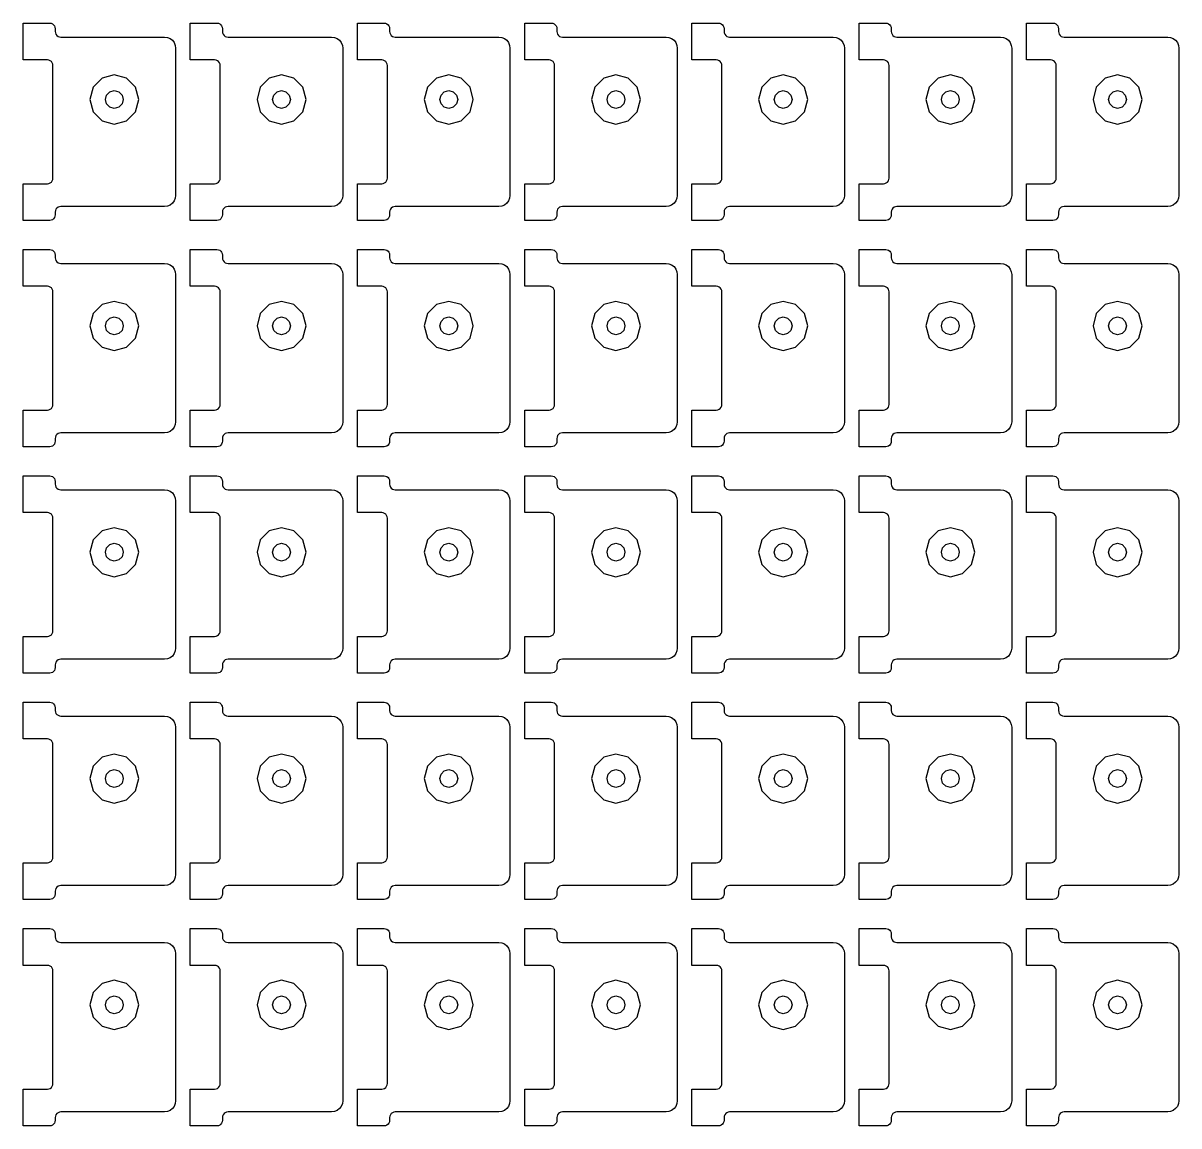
# Model space of a CAD drawing. Extents: x 11 to 212, y 11 to 212.
# Drawn here: x 95.24 to 107.44, y 135.24 to 146.87 of the extents above; entities that cross this region are included whole.
import ezdxf

# ---------------------------------------------------------------- set-up
doc = ezdxf.new("R2010")
doc.units = 0
doc.layers.add('G', color=7, linetype='continuous')

msp = doc.modelspace()

# ---------------------------------------------------------------- linework, layer by layer
at = {"layer": 'G'}
for points in [[(95.494, 145.176), (95.509, 145.178), (95.524, 145.184), (95.536, 145.194), (95.545, 145.206), (95.551, 145.22), (95.553, 145.235), (95.553, 146.424), (95.551, 146.439), (95.545, 146.453), (95.536, 146.465), (95.524, 146.474), (95.509, 146.48), (95.494, 146.482), (95.238, 146.482), (95.238, 146.871), (95.518, 146.871), (95.533, 146.869), (95.547, 146.863), (95.559, 146.853), (95.569, 146.841), (95.574, 146.827), (95.576, 146.812), (95.576, 146.782), (95.578, 146.767), (95.584, 146.753), (95.594, 146.741), (95.606, 146.731), (95.62, 146.726), (95.635, 146.724), (96.729, 146.724), (96.76, 146.72), (96.788, 146.708), (96.813, 146.689), (96.831, 146.665), (96.843, 146.636), (96.847, 146.606), (96.847, 145.053), (96.843, 145.022), (96.831, 144.994), (96.813, 144.97), (96.788, 144.951), (96.76, 144.939), (96.729, 144.935), (95.635, 144.935), (95.62, 144.933), (95.606, 144.927), (95.594, 144.918), (95.584, 144.906), (95.578, 144.892), (95.576, 144.876), (95.576, 144.847), (95.574, 144.832), (95.569, 144.818), (95.559, 144.805), (95.547, 144.796), (95.533, 144.79), (95.518, 144.788), (95.238, 144.788), (95.238, 145.176)], [(97.259, 145.176), (97.274, 145.178), (97.288, 145.184), (97.3, 145.194), (97.31, 145.206), (97.316, 145.22), (97.318, 145.235), (97.318, 146.424), (97.316, 146.439), (97.31, 146.453), (97.3, 146.465), (97.288, 146.474), (97.274, 146.48), (97.259, 146.482), (97.002, 146.482), (97.002, 146.871), (97.282, 146.871), (97.298, 146.869), (97.312, 146.863), (97.324, 146.853), (97.333, 146.841), (97.339, 146.827), (97.341, 146.812), (97.341, 146.782), (97.343, 146.767), (97.349, 146.753), (97.358, 146.741), (97.371, 146.731), (97.385, 146.726), (97.4, 146.724), (98.494, 146.724), (98.525, 146.72), (98.553, 146.708), (98.577, 146.689), (98.596, 146.665), (98.608, 146.636), (98.612, 146.606), (98.612, 145.053), (98.608, 145.022), (98.596, 144.994), (98.577, 144.97), (98.553, 144.951), (98.525, 144.939), (98.494, 144.935), (97.4, 144.935), (97.385, 144.933), (97.371, 144.927), (97.358, 144.918), (97.349, 144.906), (97.343, 144.892), (97.341, 144.876), (97.341, 144.847), (97.339, 144.832), (97.333, 144.818), (97.324, 144.805), (97.312, 144.796), (97.298, 144.79), (97.282, 144.788), (97.002, 144.788), (97.002, 145.176)], [(99.024, 145.176), (99.039, 145.178), (99.053, 145.184), (99.065, 145.194), (99.074, 145.206), (99.08, 145.22), (99.082, 145.235), (99.082, 146.424), (99.08, 146.439), (99.074, 146.453), (99.065, 146.465), (99.053, 146.474), (99.039, 146.48), (99.024, 146.482), (98.767, 146.482), (98.767, 146.871), (99.047, 146.871), (99.062, 146.869), (99.076, 146.863), (99.089, 146.853), (99.098, 146.841), (99.104, 146.827), (99.106, 146.812), (99.106, 146.782), (99.108, 146.767), (99.114, 146.753), (99.123, 146.741), (99.135, 146.731), (99.149, 146.726), (99.165, 146.724), (100.259, 146.724), (100.289, 146.72), (100.318, 146.708), (100.342, 146.689), (100.361, 146.665), (100.372, 146.636), (100.376, 146.606), (100.376, 145.053), (100.372, 145.022), (100.361, 144.994), (100.342, 144.97), (100.318, 144.951), (100.289, 144.939), (100.259, 144.935), (99.165, 144.935), (99.149, 144.933), (99.135, 144.927), (99.123, 144.918), (99.114, 144.906), (99.108, 144.892), (99.106, 144.876), (99.106, 144.847), (99.104, 144.832), (99.098, 144.818), (99.089, 144.805), (99.076, 144.796), (99.062, 144.79), (99.047, 144.788), (98.767, 144.788), (98.767, 145.176)], [(100.788, 145.176), (100.803, 145.178), (100.818, 145.184), (100.83, 145.194), (100.839, 145.206), (100.845, 145.22), (100.847, 145.235), (100.847, 146.424), (100.845, 146.439), (100.839, 146.453), (100.83, 146.465), (100.818, 146.474), (100.803, 146.48), (100.788, 146.482), (100.532, 146.482), (100.532, 146.871), (100.812, 146.871), (100.827, 146.869), (100.841, 146.863), (100.853, 146.853), (100.863, 146.841), (100.869, 146.827), (100.871, 146.812), (100.871, 146.782), (100.873, 146.767), (100.878, 146.753), (100.888, 146.741), (100.9, 146.731), (100.914, 146.726), (100.929, 146.724), (102.024, 146.724), (102.054, 146.72), (102.082, 146.708), (102.107, 146.689), (102.125, 146.665), (102.137, 146.636), (102.141, 146.606), (102.141, 145.053), (102.137, 145.022), (102.125, 144.994), (102.107, 144.97), (102.082, 144.951), (102.054, 144.939), (102.024, 144.935), (100.929, 144.935), (100.914, 144.933), (100.9, 144.927), (100.888, 144.918), (100.878, 144.906), (100.873, 144.892), (100.871, 144.876), (100.871, 144.847), (100.869, 144.832), (100.863, 144.818), (100.853, 144.805), (100.841, 144.796), (100.827, 144.79), (100.812, 144.788), (100.532, 144.788), (100.532, 145.176)], [(102.553, 145.176), (102.568, 145.178), (102.582, 145.184), (102.595, 145.194), (102.604, 145.206), (102.61, 145.22), (102.612, 145.235), (102.612, 146.424), (102.61, 146.439), (102.604, 146.453), (102.595, 146.465), (102.582, 146.474), (102.568, 146.48), (102.553, 146.482), (102.296, 146.482), (102.296, 146.871), (102.576, 146.871), (102.592, 146.869), (102.606, 146.863), (102.618, 146.853), (102.627, 146.841), (102.633, 146.827), (102.635, 146.812), (102.635, 146.782), (102.637, 146.767), (102.643, 146.753), (102.653, 146.741), (102.665, 146.731), (102.679, 146.726), (102.694, 146.724), (103.788, 146.724), (103.819, 146.72), (103.847, 146.708), (103.871, 146.689), (103.89, 146.665), (103.902, 146.636), (103.906, 146.606), (103.906, 145.053), (103.902, 145.022), (103.89, 144.994), (103.871, 144.97), (103.847, 144.951), (103.819, 144.939), (103.788, 144.935), (102.694, 144.935), (102.679, 144.933), (102.665, 144.927), (102.653, 144.918), (102.643, 144.906), (102.637, 144.892), (102.635, 144.876), (102.635, 144.847), (102.633, 144.832), (102.627, 144.818), (102.618, 144.805), (102.606, 144.796), (102.592, 144.79), (102.576, 144.788), (102.296, 144.788), (102.296, 145.176)], [(104.318, 145.176), (104.333, 145.178), (104.347, 145.184), (104.359, 145.194), (104.369, 145.206), (104.374, 145.22), (104.376, 145.235), (104.376, 146.424), (104.374, 146.439), (104.369, 146.453), (104.359, 146.465), (104.347, 146.474), (104.333, 146.48), (104.318, 146.482), (104.061, 146.482), (104.061, 146.871), (104.341, 146.871), (104.356, 146.869), (104.371, 146.863), (104.383, 146.853), (104.392, 146.841), (104.398, 146.827), (104.4, 146.812), (104.4, 146.782), (104.402, 146.767), (104.408, 146.753), (104.417, 146.741), (104.429, 146.731), (104.444, 146.726), (104.459, 146.724), (105.553, 146.724), (105.583, 146.72), (105.612, 146.708), (105.636, 146.689), (105.655, 146.665), (105.667, 146.636), (105.671, 146.606), (105.671, 145.053), (105.667, 145.022), (105.655, 144.994), (105.636, 144.97), (105.612, 144.951), (105.583, 144.939), (105.553, 144.935), (104.459, 144.935), (104.444, 144.933), (104.429, 144.927), (104.417, 144.918), (104.408, 144.906), (104.402, 144.892), (104.4, 144.876), (104.4, 144.847), (104.398, 144.832), (104.392, 144.818), (104.383, 144.805), (104.371, 144.796), (104.356, 144.79), (104.341, 144.788), (104.061, 144.788), (104.061, 145.176)], [(106.082, 145.176), (106.098, 145.178), (106.112, 145.184), (106.124, 145.194), (106.133, 145.206), (106.139, 145.22), (106.141, 145.235), (106.141, 146.424), (106.139, 146.439), (106.133, 146.453), (106.124, 146.465), (106.112, 146.474), (106.098, 146.48), (106.082, 146.482), (105.826, 146.482), (105.826, 146.871), (106.106, 146.871), (106.121, 146.869), (106.135, 146.863), (106.147, 146.853), (106.157, 146.841), (106.163, 146.827), (106.165, 146.812), (106.165, 146.782), (106.167, 146.767), (106.173, 146.753), (106.182, 146.741), (106.194, 146.731), (106.208, 146.726), (106.224, 146.724), (107.318, 146.724), (107.348, 146.72), (107.376, 146.708), (107.401, 146.689), (107.42, 146.665), (107.431, 146.636), (107.435, 146.606), (107.435, 145.053), (107.431, 145.022), (107.42, 144.994), (107.401, 144.97), (107.376, 144.951), (107.348, 144.939), (107.318, 144.935), (106.224, 144.935), (106.208, 144.933), (106.194, 144.927), (106.182, 144.918), (106.173, 144.906), (106.167, 144.892), (106.165, 144.876), (106.165, 144.847), (106.163, 144.832), (106.157, 144.818), (106.147, 144.805), (106.135, 144.796), (106.121, 144.79), (106.106, 144.788), (105.826, 144.788), (105.826, 145.176)], [(96.424, 145.935), (96.459, 146.065), (96.424, 146.194), (96.329, 146.289), (96.2, 146.324), (96.071, 146.289), (95.976, 146.194), (95.941, 146.065), (95.976, 145.935), (96.071, 145.841), (96.2, 145.806), (96.329, 145.841)], [(98.189, 145.935), (98.224, 146.065), (98.189, 146.194), (98.094, 146.289), (97.965, 146.324), (97.835, 146.289), (97.741, 146.194), (97.706, 146.065), (97.741, 145.935), (97.835, 145.841), (97.965, 145.806), (98.094, 145.841)], [(99.954, 145.935), (99.988, 146.065), (99.954, 146.194), (99.859, 146.289), (99.729, 146.324), (99.6, 146.289), (99.505, 146.194), (99.471, 146.065), (99.505, 145.935), (99.6, 145.841), (99.729, 145.806), (99.859, 145.841)], [(101.718, 145.935), (101.753, 146.065), (101.718, 146.194), (101.624, 146.289), (101.494, 146.324), (101.365, 146.289), (101.27, 146.194), (101.235, 146.065), (101.27, 145.935), (101.365, 145.841), (101.494, 145.806), (101.624, 145.841)], [(103.483, 145.935), (103.518, 146.065), (103.483, 146.194), (103.388, 146.289), (103.259, 146.324), (103.129, 146.289), (103.035, 146.194), (103, 146.065), (103.035, 145.935), (103.129, 145.841), (103.259, 145.806), (103.388, 145.841)], [(105.248, 145.935), (105.282, 146.065), (105.248, 146.194), (105.153, 146.289), (105.024, 146.324), (104.894, 146.289), (104.799, 146.194), (104.765, 146.065), (104.799, 145.935), (104.894, 145.841), (105.024, 145.806), (105.153, 145.841)], [(107.012, 145.935), (107.047, 146.065), (107.012, 146.194), (106.918, 146.289), (106.788, 146.324), (106.659, 146.289), (106.564, 146.194), (106.529, 146.065), (106.564, 145.935), (106.659, 145.841), (106.788, 145.806), (106.918, 145.841)], [(96.294, 146.065), (96.282, 146.018), (96.247, 145.983), (96.2, 145.971), (96.153, 145.983), (96.118, 146.018), (96.106, 146.065), (96.118, 146.112), (96.153, 146.146), (96.2, 146.159), (96.247, 146.146), (96.282, 146.112)], [(98.059, 146.065), (98.046, 146.018), (98.012, 145.983), (97.965, 145.971), (97.918, 145.983), (97.883, 146.018), (97.871, 146.065), (97.883, 146.112), (97.918, 146.146), (97.965, 146.159), (98.012, 146.146), (98.046, 146.112)], [(99.824, 146.065), (99.811, 146.018), (99.776, 145.983), (99.729, 145.971), (99.682, 145.983), (99.648, 146.018), (99.635, 146.065), (99.648, 146.112), (99.682, 146.146), (99.729, 146.159), (99.776, 146.146), (99.811, 146.112)], [(101.588, 146.065), (101.576, 146.018), (101.541, 145.983), (101.494, 145.971), (101.447, 145.983), (101.413, 146.018), (101.4, 146.065), (101.413, 146.112), (101.447, 146.146), (101.494, 146.159), (101.541, 146.146), (101.576, 146.112)], [(103.353, 146.065), (103.34, 146.018), (103.306, 145.983), (103.259, 145.971), (103.212, 145.983), (103.177, 146.018), (103.165, 146.065), (103.177, 146.112), (103.212, 146.146), (103.259, 146.159), (103.306, 146.146), (103.34, 146.112)], [(105.118, 146.065), (105.105, 146.018), (105.071, 145.983), (105.024, 145.971), (104.976, 145.983), (104.942, 146.018), (104.929, 146.065), (104.942, 146.112), (104.976, 146.146), (105.024, 146.159), (105.071, 146.146), (105.105, 146.112)], [(106.882, 146.065), (106.87, 146.018), (106.835, 145.983), (106.788, 145.971), (106.741, 145.983), (106.707, 146.018), (106.694, 146.065), (106.707, 146.112), (106.741, 146.146), (106.788, 146.159), (106.835, 146.146), (106.87, 146.112)], [(95.494, 142.788), (95.509, 142.79), (95.524, 142.796), (95.536, 142.805), (95.545, 142.818), (95.551, 142.832), (95.553, 142.847), (95.553, 144.035), (95.551, 144.051), (95.545, 144.065), (95.536, 144.077), (95.524, 144.086), (95.509, 144.092), (95.494, 144.094), (95.238, 144.094), (95.238, 144.482), (95.518, 144.482), (95.533, 144.48), (95.547, 144.474), (95.559, 144.465), (95.569, 144.453), (95.574, 144.439), (95.576, 144.424), (95.576, 144.394), (95.578, 144.379), (95.584, 144.365), (95.594, 144.353), (95.606, 144.343), (95.62, 144.337), (95.635, 144.335), (96.729, 144.335), (96.76, 144.331), (96.788, 144.32), (96.813, 144.301), (96.831, 144.276), (96.843, 144.248), (96.847, 144.218), (96.847, 142.665), (96.843, 142.634), (96.831, 142.606), (96.813, 142.582), (96.788, 142.563), (96.76, 142.551), (96.729, 142.547), (95.635, 142.547), (95.62, 142.545), (95.606, 142.539), (95.594, 142.53), (95.584, 142.518), (95.578, 142.503), (95.576, 142.488), (95.576, 142.459), (95.574, 142.444), (95.569, 142.429), (95.559, 142.417), (95.547, 142.408), (95.533, 142.402), (95.518, 142.4), (95.238, 142.4), (95.238, 142.788)], [(97.259, 142.788), (97.274, 142.79), (97.288, 142.796), (97.3, 142.805), (97.31, 142.818), (97.316, 142.832), (97.318, 142.847), (97.318, 144.035), (97.316, 144.051), (97.31, 144.065), (97.3, 144.077), (97.288, 144.086), (97.274, 144.092), (97.259, 144.094), (97.002, 144.094), (97.002, 144.482), (97.282, 144.482), (97.298, 144.48), (97.312, 144.474), (97.324, 144.465), (97.333, 144.453), (97.339, 144.439), (97.341, 144.424), (97.341, 144.394), (97.343, 144.379), (97.349, 144.365), (97.358, 144.353), (97.371, 144.343), (97.385, 144.337), (97.4, 144.335), (98.494, 144.335), (98.525, 144.331), (98.553, 144.32), (98.577, 144.301), (98.596, 144.276), (98.608, 144.248), (98.612, 144.218), (98.612, 142.665), (98.608, 142.634), (98.596, 142.606), (98.577, 142.582), (98.553, 142.563), (98.525, 142.551), (98.494, 142.547), (97.4, 142.547), (97.385, 142.545), (97.371, 142.539), (97.358, 142.53), (97.349, 142.518), (97.343, 142.503), (97.341, 142.488), (97.341, 142.459), (97.339, 142.444), (97.333, 142.429), (97.324, 142.417), (97.312, 142.408), (97.298, 142.402), (97.282, 142.4), (97.002, 142.4), (97.002, 142.788)], [(99.024, 142.788), (99.039, 142.79), (99.053, 142.796), (99.065, 142.805), (99.074, 142.818), (99.08, 142.832), (99.082, 142.847), (99.082, 144.035), (99.08, 144.051), (99.074, 144.065), (99.065, 144.077), (99.053, 144.086), (99.039, 144.092), (99.024, 144.094), (98.767, 144.094), (98.767, 144.482), (99.047, 144.482), (99.062, 144.48), (99.076, 144.474), (99.089, 144.465), (99.098, 144.453), (99.104, 144.439), (99.106, 144.424), (99.106, 144.394), (99.108, 144.379), (99.114, 144.365), (99.123, 144.353), (99.135, 144.343), (99.149, 144.337), (99.165, 144.335), (100.259, 144.335), (100.289, 144.331), (100.318, 144.32), (100.342, 144.301), (100.361, 144.276), (100.372, 144.248), (100.376, 144.218), (100.376, 142.665), (100.372, 142.634), (100.361, 142.606), (100.342, 142.582), (100.318, 142.563), (100.289, 142.551), (100.259, 142.547), (99.165, 142.547), (99.149, 142.545), (99.135, 142.539), (99.123, 142.53), (99.114, 142.518), (99.108, 142.503), (99.106, 142.488), (99.106, 142.459), (99.104, 142.444), (99.098, 142.429), (99.089, 142.417), (99.076, 142.408), (99.062, 142.402), (99.047, 142.4), (98.767, 142.4), (98.767, 142.788)], [(100.788, 142.788), (100.803, 142.79), (100.818, 142.796), (100.83, 142.805), (100.839, 142.818), (100.845, 142.832), (100.847, 142.847), (100.847, 144.035), (100.845, 144.051), (100.839, 144.065), (100.83, 144.077), (100.818, 144.086), (100.803, 144.092), (100.788, 144.094), (100.532, 144.094), (100.532, 144.482), (100.812, 144.482), (100.827, 144.48), (100.841, 144.474), (100.853, 144.465), (100.863, 144.453), (100.869, 144.439), (100.871, 144.424), (100.871, 144.394), (100.873, 144.379), (100.878, 144.365), (100.888, 144.353), (100.9, 144.343), (100.914, 144.337), (100.929, 144.335), (102.024, 144.335), (102.054, 144.331), (102.082, 144.32), (102.107, 144.301), (102.125, 144.276), (102.137, 144.248), (102.141, 144.218), (102.141, 142.665), (102.137, 142.634), (102.125, 142.606), (102.107, 142.582), (102.082, 142.563), (102.054, 142.551), (102.024, 142.547), (100.929, 142.547), (100.914, 142.545), (100.9, 142.539), (100.888, 142.53), (100.878, 142.518), (100.873, 142.503), (100.871, 142.488), (100.871, 142.459), (100.869, 142.444), (100.863, 142.429), (100.853, 142.417), (100.841, 142.408), (100.827, 142.402), (100.812, 142.4), (100.532, 142.4), (100.532, 142.788)], [(102.553, 142.788), (102.568, 142.79), (102.582, 142.796), (102.595, 142.805), (102.604, 142.818), (102.61, 142.832), (102.612, 142.847), (102.612, 144.035), (102.61, 144.051), (102.604, 144.065), (102.595, 144.077), (102.582, 144.086), (102.568, 144.092), (102.553, 144.094), (102.296, 144.094), (102.296, 144.482), (102.576, 144.482), (102.592, 144.48), (102.606, 144.474), (102.618, 144.465), (102.627, 144.453), (102.633, 144.439), (102.635, 144.424), (102.635, 144.394), (102.637, 144.379), (102.643, 144.365), (102.653, 144.353), (102.665, 144.343), (102.679, 144.337), (102.694, 144.335), (103.788, 144.335), (103.819, 144.331), (103.847, 144.32), (103.871, 144.301), (103.89, 144.276), (103.902, 144.248), (103.906, 144.218), (103.906, 142.665), (103.902, 142.634), (103.89, 142.606), (103.871, 142.582), (103.847, 142.563), (103.819, 142.551), (103.788, 142.547), (102.694, 142.547), (102.679, 142.545), (102.665, 142.539), (102.653, 142.53), (102.643, 142.518), (102.637, 142.503), (102.635, 142.488), (102.635, 142.459), (102.633, 142.444), (102.627, 142.429), (102.618, 142.417), (102.606, 142.408), (102.592, 142.402), (102.576, 142.4), (102.296, 142.4), (102.296, 142.788)], [(104.318, 142.788), (104.333, 142.79), (104.347, 142.796), (104.359, 142.805), (104.369, 142.818), (104.374, 142.832), (104.376, 142.847), (104.376, 144.035), (104.374, 144.051), (104.369, 144.065), (104.359, 144.077), (104.347, 144.086), (104.333, 144.092), (104.318, 144.094), (104.061, 144.094), (104.061, 144.482), (104.341, 144.482), (104.356, 144.48), (104.371, 144.474), (104.383, 144.465), (104.392, 144.453), (104.398, 144.439), (104.4, 144.424), (104.4, 144.394), (104.402, 144.379), (104.408, 144.365), (104.417, 144.353), (104.429, 144.343), (104.444, 144.337), (104.459, 144.335), (105.553, 144.335), (105.583, 144.331), (105.612, 144.32), (105.636, 144.301), (105.655, 144.276), (105.667, 144.248), (105.671, 144.218), (105.671, 142.665), (105.667, 142.634), (105.655, 142.606), (105.636, 142.582), (105.612, 142.563), (105.583, 142.551), (105.553, 142.547), (104.459, 142.547), (104.444, 142.545), (104.429, 142.539), (104.417, 142.53), (104.408, 142.518), (104.402, 142.503), (104.4, 142.488), (104.4, 142.459), (104.398, 142.444), (104.392, 142.429), (104.383, 142.417), (104.371, 142.408), (104.356, 142.402), (104.341, 142.4), (104.061, 142.4), (104.061, 142.788)], [(106.082, 142.788), (106.098, 142.79), (106.112, 142.796), (106.124, 142.805), (106.133, 142.818), (106.139, 142.832), (106.141, 142.847), (106.141, 144.035), (106.139, 144.051), (106.133, 144.065), (106.124, 144.077), (106.112, 144.086), (106.098, 144.092), (106.082, 144.094), (105.826, 144.094), (105.826, 144.482), (106.106, 144.482), (106.121, 144.48), (106.135, 144.474), (106.147, 144.465), (106.157, 144.453), (106.163, 144.439), (106.165, 144.424), (106.165, 144.394), (106.167, 144.379), (106.173, 144.365), (106.182, 144.353), (106.194, 144.343), (106.208, 144.337), (106.224, 144.335), (107.318, 144.335), (107.348, 144.331), (107.376, 144.32), (107.401, 144.301), (107.42, 144.276), (107.431, 144.248), (107.435, 144.218), (107.435, 142.665), (107.431, 142.634), (107.42, 142.606), (107.401, 142.582), (107.376, 142.563), (107.348, 142.551), (107.318, 142.547), (106.224, 142.547), (106.208, 142.545), (106.194, 142.539), (106.182, 142.53), (106.173, 142.518), (106.167, 142.503), (106.165, 142.488), (106.165, 142.459), (106.163, 142.444), (106.157, 142.429), (106.147, 142.417), (106.135, 142.408), (106.121, 142.402), (106.106, 142.4), (105.826, 142.4), (105.826, 142.788)], [(96.424, 143.547), (96.459, 143.676), (96.424, 143.806), (96.329, 143.901), (96.2, 143.935), (96.071, 143.901), (95.976, 143.806), (95.941, 143.676), (95.976, 143.547), (96.071, 143.452), (96.2, 143.418), (96.329, 143.452)], [(98.189, 143.547), (98.224, 143.676), (98.189, 143.806), (98.094, 143.901), (97.965, 143.935), (97.835, 143.901), (97.741, 143.806), (97.706, 143.676), (97.741, 143.547), (97.835, 143.452), (97.965, 143.418), (98.094, 143.452)], [(99.954, 143.547), (99.988, 143.676), (99.954, 143.806), (99.859, 143.901), (99.729, 143.935), (99.6, 143.901), (99.505, 143.806), (99.471, 143.676), (99.505, 143.547), (99.6, 143.452), (99.729, 143.418), (99.859, 143.452)], [(101.718, 143.547), (101.753, 143.676), (101.718, 143.806), (101.624, 143.901), (101.494, 143.935), (101.365, 143.901), (101.27, 143.806), (101.235, 143.676), (101.27, 143.547), (101.365, 143.452), (101.494, 143.418), (101.624, 143.452)], [(103.483, 143.547), (103.518, 143.676), (103.483, 143.806), (103.388, 143.901), (103.259, 143.935), (103.129, 143.901), (103.035, 143.806), (103, 143.676), (103.035, 143.547), (103.129, 143.452), (103.259, 143.418), (103.388, 143.452)], [(105.248, 143.547), (105.282, 143.676), (105.248, 143.806), (105.153, 143.901), (105.024, 143.935), (104.894, 143.901), (104.799, 143.806), (104.765, 143.676), (104.799, 143.547), (104.894, 143.452), (105.024, 143.418), (105.153, 143.452)], [(107.012, 143.547), (107.047, 143.676), (107.012, 143.806), (106.918, 143.901), (106.788, 143.935), (106.659, 143.901), (106.564, 143.806), (106.529, 143.676), (106.564, 143.547), (106.659, 143.452), (106.788, 143.418), (106.918, 143.452)], [(96.294, 143.676), (96.282, 143.629), (96.247, 143.595), (96.2, 143.582), (96.153, 143.595), (96.118, 143.629), (96.106, 143.676), (96.118, 143.724), (96.153, 143.758), (96.2, 143.771), (96.247, 143.758), (96.282, 143.724)], [(98.059, 143.676), (98.046, 143.629), (98.012, 143.595), (97.965, 143.582), (97.918, 143.595), (97.883, 143.629), (97.871, 143.676), (97.883, 143.724), (97.918, 143.758), (97.965, 143.771), (98.012, 143.758), (98.046, 143.724)], [(99.824, 143.676), (99.811, 143.629), (99.776, 143.595), (99.729, 143.582), (99.682, 143.595), (99.648, 143.629), (99.635, 143.676), (99.648, 143.724), (99.682, 143.758), (99.729, 143.771), (99.776, 143.758), (99.811, 143.724)], [(101.588, 143.676), (101.576, 143.629), (101.541, 143.595), (101.494, 143.582), (101.447, 143.595), (101.413, 143.629), (101.4, 143.676), (101.413, 143.724), (101.447, 143.758), (101.494, 143.771), (101.541, 143.758), (101.576, 143.724)], [(103.353, 143.676), (103.34, 143.629), (103.306, 143.595), (103.259, 143.582), (103.212, 143.595), (103.177, 143.629), (103.165, 143.676), (103.177, 143.724), (103.212, 143.758), (103.259, 143.771), (103.306, 143.758), (103.34, 143.724)], [(105.118, 143.676), (105.105, 143.629), (105.071, 143.595), (105.024, 143.582), (104.976, 143.595), (104.942, 143.629), (104.929, 143.676), (104.942, 143.724), (104.976, 143.758), (105.024, 143.771), (105.071, 143.758), (105.105, 143.724)], [(106.882, 143.676), (106.87, 143.629), (106.835, 143.595), (106.788, 143.582), (106.741, 143.595), (106.707, 143.629), (106.694, 143.676), (106.707, 143.724), (106.741, 143.758), (106.788, 143.771), (106.835, 143.758), (106.87, 143.724)], [(95.494, 140.4), (95.509, 140.402), (95.524, 140.408), (95.536, 140.417), (95.545, 140.429), (95.551, 140.444), (95.553, 140.459), (95.553, 141.647), (95.551, 141.662), (95.545, 141.676), (95.536, 141.689), (95.524, 141.698), (95.509, 141.704), (95.494, 141.706), (95.238, 141.706), (95.238, 142.094), (95.518, 142.094), (95.533, 142.092), (95.547, 142.086), (95.559, 142.077), (95.569, 142.065), (95.574, 142.051), (95.576, 142.035), (95.576, 142.006), (95.578, 141.991), (95.584, 141.976), (95.594, 141.964), (95.606, 141.955), (95.62, 141.949), (95.635, 141.947), (96.729, 141.947), (96.76, 141.943), (96.788, 141.931), (96.813, 141.913), (96.831, 141.888), (96.843, 141.86), (96.847, 141.829), (96.847, 140.276), (96.843, 140.246), (96.831, 140.218), (96.813, 140.193), (96.788, 140.175), (96.76, 140.163), (96.729, 140.159), (95.635, 140.159), (95.62, 140.157), (95.606, 140.151), (95.594, 140.142), (95.584, 140.129), (95.578, 140.115), (95.576, 140.1), (95.576, 140.071), (95.574, 140.055), (95.569, 140.041), (95.559, 140.029), (95.547, 140.02), (95.533, 140.014), (95.518, 140.012), (95.238, 140.012), (95.238, 140.4)], [(97.259, 140.4), (97.274, 140.402), (97.288, 140.408), (97.3, 140.417), (97.31, 140.429), (97.316, 140.444), (97.318, 140.459), (97.318, 141.647), (97.316, 141.662), (97.31, 141.676), (97.3, 141.689), (97.288, 141.698), (97.274, 141.704), (97.259, 141.706), (97.002, 141.706), (97.002, 142.094), (97.282, 142.094), (97.298, 142.092), (97.312, 142.086), (97.324, 142.077), (97.333, 142.065), (97.339, 142.051), (97.341, 142.035), (97.341, 142.006), (97.343, 141.991), (97.349, 141.976), (97.358, 141.964), (97.371, 141.955), (97.385, 141.949), (97.4, 141.947), (98.494, 141.947), (98.525, 141.943), (98.553, 141.931), (98.577, 141.913), (98.596, 141.888), (98.608, 141.86), (98.612, 141.829), (98.612, 140.276), (98.608, 140.246), (98.596, 140.218), (98.577, 140.193), (98.553, 140.175), (98.525, 140.163), (98.494, 140.159), (97.4, 140.159), (97.385, 140.157), (97.371, 140.151), (97.358, 140.142), (97.349, 140.129), (97.343, 140.115), (97.341, 140.1), (97.341, 140.071), (97.339, 140.055), (97.333, 140.041), (97.324, 140.029), (97.312, 140.02), (97.298, 140.014), (97.282, 140.012), (97.002, 140.012), (97.002, 140.4)], [(99.024, 140.4), (99.039, 140.402), (99.053, 140.408), (99.065, 140.417), (99.074, 140.429), (99.08, 140.444), (99.082, 140.459), (99.082, 141.647), (99.08, 141.662), (99.074, 141.676), (99.065, 141.689), (99.053, 141.698), (99.039, 141.704), (99.024, 141.706), (98.767, 141.706), (98.767, 142.094), (99.047, 142.094), (99.062, 142.092), (99.076, 142.086), (99.089, 142.077), (99.098, 142.065), (99.104, 142.051), (99.106, 142.035), (99.106, 142.006), (99.108, 141.991), (99.114, 141.976), (99.123, 141.964), (99.135, 141.955), (99.149, 141.949), (99.165, 141.947), (100.259, 141.947), (100.289, 141.943), (100.318, 141.931), (100.342, 141.913), (100.361, 141.888), (100.372, 141.86), (100.376, 141.829), (100.376, 140.276), (100.372, 140.246), (100.361, 140.218), (100.342, 140.193), (100.318, 140.175), (100.289, 140.163), (100.259, 140.159), (99.165, 140.159), (99.149, 140.157), (99.135, 140.151), (99.123, 140.142), (99.114, 140.129), (99.108, 140.115), (99.106, 140.1), (99.106, 140.071), (99.104, 140.055), (99.098, 140.041), (99.089, 140.029), (99.076, 140.02), (99.062, 140.014), (99.047, 140.012), (98.767, 140.012), (98.767, 140.4)], [(100.788, 140.4), (100.803, 140.402), (100.818, 140.408), (100.83, 140.417), (100.839, 140.429), (100.845, 140.444), (100.847, 140.459), (100.847, 141.647), (100.845, 141.662), (100.839, 141.676), (100.83, 141.689), (100.818, 141.698), (100.803, 141.704), (100.788, 141.706), (100.532, 141.706), (100.532, 142.094), (100.812, 142.094), (100.827, 142.092), (100.841, 142.086), (100.853, 142.077), (100.863, 142.065), (100.869, 142.051), (100.871, 142.035), (100.871, 142.006), (100.873, 141.991), (100.878, 141.976), (100.888, 141.964), (100.9, 141.955), (100.914, 141.949), (100.929, 141.947), (102.024, 141.947), (102.054, 141.943), (102.082, 141.931), (102.107, 141.913), (102.125, 141.888), (102.137, 141.86), (102.141, 141.829), (102.141, 140.276), (102.137, 140.246), (102.125, 140.218), (102.107, 140.193), (102.082, 140.175), (102.054, 140.163), (102.024, 140.159), (100.929, 140.159), (100.914, 140.157), (100.9, 140.151), (100.888, 140.142), (100.878, 140.129), (100.873, 140.115), (100.871, 140.1), (100.871, 140.071), (100.869, 140.055), (100.863, 140.041), (100.853, 140.029), (100.841, 140.02), (100.827, 140.014), (100.812, 140.012), (100.532, 140.012), (100.532, 140.4)], [(102.553, 140.4), (102.568, 140.402), (102.582, 140.408), (102.595, 140.417), (102.604, 140.429), (102.61, 140.444), (102.612, 140.459), (102.612, 141.647), (102.61, 141.662), (102.604, 141.676), (102.595, 141.689), (102.582, 141.698), (102.568, 141.704), (102.553, 141.706), (102.296, 141.706), (102.296, 142.094), (102.576, 142.094), (102.592, 142.092), (102.606, 142.086), (102.618, 142.077), (102.627, 142.065), (102.633, 142.051), (102.635, 142.035), (102.635, 142.006), (102.637, 141.991), (102.643, 141.976), (102.653, 141.964), (102.665, 141.955), (102.679, 141.949), (102.694, 141.947), (103.788, 141.947), (103.819, 141.943), (103.847, 141.931), (103.871, 141.913), (103.89, 141.888), (103.902, 141.86), (103.906, 141.829), (103.906, 140.276), (103.902, 140.246), (103.89, 140.218), (103.871, 140.193), (103.847, 140.175), (103.819, 140.163), (103.788, 140.159), (102.694, 140.159), (102.679, 140.157), (102.665, 140.151), (102.653, 140.142), (102.643, 140.129), (102.637, 140.115), (102.635, 140.1), (102.635, 140.071), (102.633, 140.055), (102.627, 140.041), (102.618, 140.029), (102.606, 140.02), (102.592, 140.014), (102.576, 140.012), (102.296, 140.012), (102.296, 140.4)], [(104.318, 140.4), (104.333, 140.402), (104.347, 140.408), (104.359, 140.417), (104.369, 140.429), (104.374, 140.444), (104.376, 140.459), (104.376, 141.647), (104.374, 141.662), (104.369, 141.676), (104.359, 141.689), (104.347, 141.698), (104.333, 141.704), (104.318, 141.706), (104.061, 141.706), (104.061, 142.094), (104.341, 142.094), (104.356, 142.092), (104.371, 142.086), (104.383, 142.077), (104.392, 142.065), (104.398, 142.051), (104.4, 142.035), (104.4, 142.006), (104.402, 141.991), (104.408, 141.976), (104.417, 141.964), (104.429, 141.955), (104.444, 141.949), (104.459, 141.947), (105.553, 141.947), (105.583, 141.943), (105.612, 141.931), (105.636, 141.913), (105.655, 141.888), (105.667, 141.86), (105.671, 141.829), (105.671, 140.276), (105.667, 140.246), (105.655, 140.218), (105.636, 140.193), (105.612, 140.175), (105.583, 140.163), (105.553, 140.159), (104.459, 140.159), (104.444, 140.157), (104.429, 140.151), (104.417, 140.142), (104.408, 140.129), (104.402, 140.115), (104.4, 140.1), (104.4, 140.071), (104.398, 140.055), (104.392, 140.041), (104.383, 140.029), (104.371, 140.02), (104.356, 140.014), (104.341, 140.012), (104.061, 140.012), (104.061, 140.4)], [(106.082, 140.4), (106.098, 140.402), (106.112, 140.408), (106.124, 140.417), (106.133, 140.429), (106.139, 140.444), (106.141, 140.459), (106.141, 141.647), (106.139, 141.662), (106.133, 141.676), (106.124, 141.689), (106.112, 141.698), (106.098, 141.704), (106.082, 141.706), (105.826, 141.706), (105.826, 142.094), (106.106, 142.094), (106.121, 142.092), (106.135, 142.086), (106.147, 142.077), (106.157, 142.065), (106.163, 142.051), (106.165, 142.035), (106.165, 142.006), (106.167, 141.991), (106.173, 141.976), (106.182, 141.964), (106.194, 141.955), (106.208, 141.949), (106.224, 141.947), (107.318, 141.947), (107.348, 141.943), (107.376, 141.931), (107.401, 141.913), (107.42, 141.888), (107.431, 141.86), (107.435, 141.829), (107.435, 140.276), (107.431, 140.246), (107.42, 140.218), (107.401, 140.193), (107.376, 140.175), (107.348, 140.163), (107.318, 140.159), (106.224, 140.159), (106.208, 140.157), (106.194, 140.151), (106.182, 140.142), (106.173, 140.129), (106.167, 140.115), (106.165, 140.1), (106.165, 140.071), (106.163, 140.055), (106.157, 140.041), (106.147, 140.029), (106.135, 140.02), (106.121, 140.014), (106.106, 140.012), (105.826, 140.012), (105.826, 140.4)], [(96.424, 141.159), (96.459, 141.288), (96.424, 141.418), (96.329, 141.512), (96.2, 141.547), (96.071, 141.512), (95.976, 141.418), (95.941, 141.288), (95.976, 141.159), (96.071, 141.064), (96.2, 141.029), (96.329, 141.064)], [(98.189, 141.159), (98.224, 141.288), (98.189, 141.418), (98.094, 141.512), (97.965, 141.547), (97.835, 141.512), (97.741, 141.418), (97.706, 141.288), (97.741, 141.159), (97.835, 141.064), (97.965, 141.029), (98.094, 141.064)], [(99.954, 141.159), (99.988, 141.288), (99.954, 141.418), (99.859, 141.512), (99.729, 141.547), (99.6, 141.512), (99.505, 141.418), (99.471, 141.288), (99.505, 141.159), (99.6, 141.064), (99.729, 141.029), (99.859, 141.064)], [(101.718, 141.159), (101.753, 141.288), (101.718, 141.418), (101.624, 141.512), (101.494, 141.547), (101.365, 141.512), (101.27, 141.418), (101.235, 141.288), (101.27, 141.159), (101.365, 141.064), (101.494, 141.029), (101.624, 141.064)], [(103.483, 141.159), (103.518, 141.288), (103.483, 141.418), (103.388, 141.512), (103.259, 141.547), (103.129, 141.512), (103.035, 141.418), (103, 141.288), (103.035, 141.159), (103.129, 141.064), (103.259, 141.029), (103.388, 141.064)], [(105.248, 141.159), (105.282, 141.288), (105.248, 141.418), (105.153, 141.512), (105.024, 141.547), (104.894, 141.512), (104.799, 141.418), (104.765, 141.288), (104.799, 141.159), (104.894, 141.064), (105.024, 141.029), (105.153, 141.064)], [(107.012, 141.159), (107.047, 141.288), (107.012, 141.418), (106.918, 141.512), (106.788, 141.547), (106.659, 141.512), (106.564, 141.418), (106.529, 141.288), (106.564, 141.159), (106.659, 141.064), (106.788, 141.029), (106.918, 141.064)], [(96.294, 141.288), (96.282, 141.241), (96.247, 141.207), (96.2, 141.194), (96.153, 141.207), (96.118, 141.241), (96.106, 141.288), (96.118, 141.335), (96.153, 141.37), (96.2, 141.382), (96.247, 141.37), (96.282, 141.335)], [(98.059, 141.288), (98.046, 141.241), (98.012, 141.207), (97.965, 141.194), (97.918, 141.207), (97.883, 141.241), (97.871, 141.288), (97.883, 141.335), (97.918, 141.37), (97.965, 141.382), (98.012, 141.37), (98.046, 141.335)], [(99.824, 141.288), (99.811, 141.241), (99.776, 141.207), (99.729, 141.194), (99.682, 141.207), (99.648, 141.241), (99.635, 141.288), (99.648, 141.335), (99.682, 141.37), (99.729, 141.382), (99.776, 141.37), (99.811, 141.335)], [(101.588, 141.288), (101.576, 141.241), (101.541, 141.207), (101.494, 141.194), (101.447, 141.207), (101.413, 141.241), (101.4, 141.288), (101.413, 141.335), (101.447, 141.37), (101.494, 141.382), (101.541, 141.37), (101.576, 141.335)], [(103.353, 141.288), (103.34, 141.241), (103.306, 141.207), (103.259, 141.194), (103.212, 141.207), (103.177, 141.241), (103.165, 141.288), (103.177, 141.335), (103.212, 141.37), (103.259, 141.382), (103.306, 141.37), (103.34, 141.335)], [(105.118, 141.288), (105.105, 141.241), (105.071, 141.207), (105.024, 141.194), (104.976, 141.207), (104.942, 141.241), (104.929, 141.288), (104.942, 141.335), (104.976, 141.37), (105.024, 141.382), (105.071, 141.37), (105.105, 141.335)], [(106.882, 141.288), (106.87, 141.241), (106.835, 141.207), (106.788, 141.194), (106.741, 141.207), (106.707, 141.241), (106.694, 141.288), (106.707, 141.335), (106.741, 141.37), (106.788, 141.382), (106.835, 141.37), (106.87, 141.335)], [(95.494, 138.012), (95.509, 138.014), (95.524, 138.02), (95.536, 138.029), (95.545, 138.041), (95.551, 138.055), (95.553, 138.071), (95.553, 139.259), (95.551, 139.274), (95.545, 139.288), (95.536, 139.3), (95.524, 139.31), (95.509, 139.316), (95.494, 139.318), (95.238, 139.318), (95.238, 139.706), (95.518, 139.706), (95.533, 139.704), (95.547, 139.698), (95.559, 139.689), (95.569, 139.676), (95.574, 139.662), (95.576, 139.647), (95.576, 139.618), (95.578, 139.602), (95.584, 139.588), (95.594, 139.576), (95.606, 139.567), (95.62, 139.561), (95.635, 139.559), (96.729, 139.559), (96.76, 139.555), (96.788, 139.543), (96.813, 139.524), (96.831, 139.5), (96.843, 139.472), (96.847, 139.441), (96.847, 137.888), (96.843, 137.858), (96.831, 137.829), (96.813, 137.805), (96.788, 137.786), (96.76, 137.775), (96.729, 137.771), (95.635, 137.771), (95.62, 137.769), (95.606, 137.763), (95.594, 137.753), (95.584, 137.741), (95.578, 137.727), (95.576, 137.712), (95.576, 137.682), (95.574, 137.667), (95.569, 137.653), (95.559, 137.641), (95.547, 137.631), (95.533, 137.626), (95.518, 137.624), (95.238, 137.624), (95.238, 138.012)], [(97.259, 138.012), (97.274, 138.014), (97.288, 138.02), (97.3, 138.029), (97.31, 138.041), (97.316, 138.055), (97.318, 138.071), (97.318, 139.259), (97.316, 139.274), (97.31, 139.288), (97.3, 139.3), (97.288, 139.31), (97.274, 139.316), (97.259, 139.318), (97.002, 139.318), (97.002, 139.706), (97.282, 139.706), (97.298, 139.704), (97.312, 139.698), (97.324, 139.689), (97.333, 139.676), (97.339, 139.662), (97.341, 139.647), (97.341, 139.618), (97.343, 139.602), (97.349, 139.588), (97.358, 139.576), (97.371, 139.567), (97.385, 139.561), (97.4, 139.559), (98.494, 139.559), (98.525, 139.555), (98.553, 139.543), (98.577, 139.524), (98.596, 139.5), (98.608, 139.472), (98.612, 139.441), (98.612, 137.888), (98.608, 137.858), (98.596, 137.829), (98.577, 137.805), (98.553, 137.786), (98.525, 137.775), (98.494, 137.771), (97.4, 137.771), (97.385, 137.769), (97.371, 137.763), (97.358, 137.753), (97.349, 137.741), (97.343, 137.727), (97.341, 137.712), (97.341, 137.682), (97.339, 137.667), (97.333, 137.653), (97.324, 137.641), (97.312, 137.631), (97.298, 137.626), (97.282, 137.624), (97.002, 137.624), (97.002, 138.012)], [(99.024, 138.012), (99.039, 138.014), (99.053, 138.02), (99.065, 138.029), (99.074, 138.041), (99.08, 138.055), (99.082, 138.071), (99.082, 139.259), (99.08, 139.274), (99.074, 139.288), (99.065, 139.3), (99.053, 139.31), (99.039, 139.316), (99.024, 139.318), (98.767, 139.318), (98.767, 139.706), (99.047, 139.706), (99.062, 139.704), (99.076, 139.698), (99.089, 139.689), (99.098, 139.676), (99.104, 139.662), (99.106, 139.647), (99.106, 139.618), (99.108, 139.602), (99.114, 139.588), (99.123, 139.576), (99.135, 139.567), (99.149, 139.561), (99.165, 139.559), (100.259, 139.559), (100.289, 139.555), (100.318, 139.543), (100.342, 139.524), (100.361, 139.5), (100.372, 139.472), (100.376, 139.441), (100.376, 137.888), (100.372, 137.858), (100.361, 137.829), (100.342, 137.805), (100.318, 137.786), (100.289, 137.775), (100.259, 137.771), (99.165, 137.771), (99.149, 137.769), (99.135, 137.763), (99.123, 137.753), (99.114, 137.741), (99.108, 137.727), (99.106, 137.712), (99.106, 137.682), (99.104, 137.667), (99.098, 137.653), (99.089, 137.641), (99.076, 137.631), (99.062, 137.626), (99.047, 137.624), (98.767, 137.624), (98.767, 138.012)], [(100.788, 138.012), (100.803, 138.014), (100.818, 138.02), (100.83, 138.029), (100.839, 138.041), (100.845, 138.055), (100.847, 138.071), (100.847, 139.259), (100.845, 139.274), (100.839, 139.288), (100.83, 139.3), (100.818, 139.31), (100.803, 139.316), (100.788, 139.318), (100.532, 139.318), (100.532, 139.706), (100.812, 139.706), (100.827, 139.704), (100.841, 139.698), (100.853, 139.689), (100.863, 139.676), (100.869, 139.662), (100.871, 139.647), (100.871, 139.618), (100.873, 139.602), (100.878, 139.588), (100.888, 139.576), (100.9, 139.567), (100.914, 139.561), (100.929, 139.559), (102.024, 139.559), (102.054, 139.555), (102.082, 139.543), (102.107, 139.524), (102.125, 139.5), (102.137, 139.472), (102.141, 139.441), (102.141, 137.888), (102.137, 137.858), (102.125, 137.829), (102.107, 137.805), (102.082, 137.786), (102.054, 137.775), (102.024, 137.771), (100.929, 137.771), (100.914, 137.769), (100.9, 137.763), (100.888, 137.753), (100.878, 137.741), (100.873, 137.727), (100.871, 137.712), (100.871, 137.682), (100.869, 137.667), (100.863, 137.653), (100.853, 137.641), (100.841, 137.631), (100.827, 137.626), (100.812, 137.624), (100.532, 137.624), (100.532, 138.012)], [(102.553, 138.012), (102.568, 138.014), (102.582, 138.02), (102.595, 138.029), (102.604, 138.041), (102.61, 138.055), (102.612, 138.071), (102.612, 139.259), (102.61, 139.274), (102.604, 139.288), (102.595, 139.3), (102.582, 139.31), (102.568, 139.316), (102.553, 139.318), (102.296, 139.318), (102.296, 139.706), (102.576, 139.706), (102.592, 139.704), (102.606, 139.698), (102.618, 139.689), (102.627, 139.676), (102.633, 139.662), (102.635, 139.647), (102.635, 139.618), (102.637, 139.602), (102.643, 139.588), (102.653, 139.576), (102.665, 139.567), (102.679, 139.561), (102.694, 139.559), (103.788, 139.559), (103.819, 139.555), (103.847, 139.543), (103.871, 139.524), (103.89, 139.5), (103.902, 139.472), (103.906, 139.441), (103.906, 137.888), (103.902, 137.858), (103.89, 137.829), (103.871, 137.805), (103.847, 137.786), (103.819, 137.775), (103.788, 137.771), (102.694, 137.771), (102.679, 137.769), (102.665, 137.763), (102.653, 137.753), (102.643, 137.741), (102.637, 137.727), (102.635, 137.712), (102.635, 137.682), (102.633, 137.667), (102.627, 137.653), (102.618, 137.641), (102.606, 137.631), (102.592, 137.626), (102.576, 137.624), (102.296, 137.624), (102.296, 138.012)], [(104.318, 138.012), (104.333, 138.014), (104.347, 138.02), (104.359, 138.029), (104.369, 138.041), (104.374, 138.055), (104.376, 138.071), (104.376, 139.259), (104.374, 139.274), (104.369, 139.288), (104.359, 139.3), (104.347, 139.31), (104.333, 139.316), (104.318, 139.318), (104.061, 139.318), (104.061, 139.706), (104.341, 139.706), (104.356, 139.704), (104.371, 139.698), (104.383, 139.689), (104.392, 139.676), (104.398, 139.662), (104.4, 139.647), (104.4, 139.618), (104.402, 139.602), (104.408, 139.588), (104.417, 139.576), (104.429, 139.567), (104.444, 139.561), (104.459, 139.559), (105.553, 139.559), (105.583, 139.555), (105.612, 139.543), (105.636, 139.524), (105.655, 139.5), (105.667, 139.472), (105.671, 139.441), (105.671, 137.888), (105.667, 137.858), (105.655, 137.829), (105.636, 137.805), (105.612, 137.786), (105.583, 137.775), (105.553, 137.771), (104.459, 137.771), (104.444, 137.769), (104.429, 137.763), (104.417, 137.753), (104.408, 137.741), (104.402, 137.727), (104.4, 137.712), (104.4, 137.682), (104.398, 137.667), (104.392, 137.653), (104.383, 137.641), (104.371, 137.631), (104.356, 137.626), (104.341, 137.624), (104.061, 137.624), (104.061, 138.012)], [(106.082, 138.012), (106.098, 138.014), (106.112, 138.02), (106.124, 138.029), (106.133, 138.041), (106.139, 138.055), (106.141, 138.071), (106.141, 139.259), (106.139, 139.274), (106.133, 139.288), (106.124, 139.3), (106.112, 139.31), (106.098, 139.316), (106.082, 139.318), (105.826, 139.318), (105.826, 139.706), (106.106, 139.706), (106.121, 139.704), (106.135, 139.698), (106.147, 139.689), (106.157, 139.676), (106.163, 139.662), (106.165, 139.647), (106.165, 139.618), (106.167, 139.602), (106.173, 139.588), (106.182, 139.576), (106.194, 139.567), (106.208, 139.561), (106.224, 139.559), (107.318, 139.559), (107.348, 139.555), (107.376, 139.543), (107.401, 139.524), (107.42, 139.5), (107.431, 139.472), (107.435, 139.441), (107.435, 137.888), (107.431, 137.858), (107.42, 137.829), (107.401, 137.805), (107.376, 137.786), (107.348, 137.775), (107.318, 137.771), (106.224, 137.771), (106.208, 137.769), (106.194, 137.763), (106.182, 137.753), (106.173, 137.741), (106.167, 137.727), (106.165, 137.712), (106.165, 137.682), (106.163, 137.667), (106.157, 137.653), (106.147, 137.641), (106.135, 137.631), (106.121, 137.626), (106.106, 137.624), (105.826, 137.624), (105.826, 138.012)], [(96.424, 138.771), (96.459, 138.9), (96.424, 139.029), (96.329, 139.124), (96.2, 139.159), (96.071, 139.124), (95.976, 139.029), (95.941, 138.9), (95.976, 138.771), (96.071, 138.676), (96.2, 138.641), (96.329, 138.676)], [(98.189, 138.771), (98.224, 138.9), (98.189, 139.029), (98.094, 139.124), (97.965, 139.159), (97.835, 139.124), (97.741, 139.029), (97.706, 138.9), (97.741, 138.771), (97.835, 138.676), (97.965, 138.641), (98.094, 138.676)], [(99.954, 138.771), (99.988, 138.9), (99.954, 139.029), (99.859, 139.124), (99.729, 139.159), (99.6, 139.124), (99.505, 139.029), (99.471, 138.9), (99.505, 138.771), (99.6, 138.676), (99.729, 138.641), (99.859, 138.676)], [(101.718, 138.771), (101.753, 138.9), (101.718, 139.029), (101.624, 139.124), (101.494, 139.159), (101.365, 139.124), (101.27, 139.029), (101.235, 138.9), (101.27, 138.771), (101.365, 138.676), (101.494, 138.641), (101.624, 138.676)], [(103.483, 138.771), (103.518, 138.9), (103.483, 139.029), (103.388, 139.124), (103.259, 139.159), (103.129, 139.124), (103.035, 139.029), (103, 138.9), (103.035, 138.771), (103.129, 138.676), (103.259, 138.641), (103.388, 138.676)], [(105.248, 138.771), (105.282, 138.9), (105.248, 139.029), (105.153, 139.124), (105.024, 139.159), (104.894, 139.124), (104.799, 139.029), (104.765, 138.9), (104.799, 138.771), (104.894, 138.676), (105.024, 138.641), (105.153, 138.676)], [(107.012, 138.771), (107.047, 138.9), (107.012, 139.029), (106.918, 139.124), (106.788, 139.159), (106.659, 139.124), (106.564, 139.029), (106.529, 138.9), (106.564, 138.771), (106.659, 138.676), (106.788, 138.641), (106.918, 138.676)], [(96.294, 138.9), (96.282, 138.853), (96.247, 138.818), (96.2, 138.806), (96.153, 138.818), (96.118, 138.853), (96.106, 138.9), (96.118, 138.947), (96.153, 138.982), (96.2, 138.994), (96.247, 138.982), (96.282, 138.947)], [(98.059, 138.9), (98.046, 138.853), (98.012, 138.818), (97.965, 138.806), (97.918, 138.818), (97.883, 138.853), (97.871, 138.9), (97.883, 138.947), (97.918, 138.982), (97.965, 138.994), (98.012, 138.982), (98.046, 138.947)], [(99.824, 138.9), (99.811, 138.853), (99.776, 138.818), (99.729, 138.806), (99.682, 138.818), (99.648, 138.853), (99.635, 138.9), (99.648, 138.947), (99.682, 138.982), (99.729, 138.994), (99.776, 138.982), (99.811, 138.947)], [(101.588, 138.9), (101.576, 138.853), (101.541, 138.818), (101.494, 138.806), (101.447, 138.818), (101.413, 138.853), (101.4, 138.9), (101.413, 138.947), (101.447, 138.982), (101.494, 138.994), (101.541, 138.982), (101.576, 138.947)], [(103.353, 138.9), (103.34, 138.853), (103.306, 138.818), (103.259, 138.806), (103.212, 138.818), (103.177, 138.853), (103.165, 138.9), (103.177, 138.947), (103.212, 138.982), (103.259, 138.994), (103.306, 138.982), (103.34, 138.947)], [(105.118, 138.9), (105.105, 138.853), (105.071, 138.818), (105.024, 138.806), (104.976, 138.818), (104.942, 138.853), (104.929, 138.9), (104.942, 138.947), (104.976, 138.982), (105.024, 138.994), (105.071, 138.982), (105.105, 138.947)], [(106.882, 138.9), (106.87, 138.853), (106.835, 138.818), (106.788, 138.806), (106.741, 138.818), (106.707, 138.853), (106.694, 138.9), (106.707, 138.947), (106.741, 138.982), (106.788, 138.994), (106.835, 138.982), (106.87, 138.947)], [(95.494, 135.624), (95.509, 135.626), (95.524, 135.631), (95.536, 135.641), (95.545, 135.653), (95.551, 135.667), (95.553, 135.682), (95.553, 136.871), (95.551, 136.886), (95.545, 136.9), (95.536, 136.912), (95.524, 136.922), (95.509, 136.927), (95.494, 136.929), (95.238, 136.929), (95.238, 137.318), (95.518, 137.318), (95.533, 137.316), (95.547, 137.31), (95.559, 137.3), (95.569, 137.288), (95.574, 137.274), (95.576, 137.259), (95.576, 137.229), (95.578, 137.214), (95.584, 137.2), (95.594, 137.188), (95.606, 137.178), (95.62, 137.173), (95.635, 137.171), (96.729, 137.171), (96.76, 137.167), (96.788, 137.155), (96.813, 137.136), (96.831, 137.112), (96.843, 137.083), (96.847, 137.053), (96.847, 135.5), (96.843, 135.47), (96.831, 135.441), (96.813, 135.417), (96.788, 135.398), (96.76, 135.386), (96.729, 135.382), (95.635, 135.382), (95.62, 135.38), (95.606, 135.374), (95.594, 135.365), (95.584, 135.353), (95.578, 135.339), (95.576, 135.324), (95.576, 135.294), (95.574, 135.279), (95.569, 135.265), (95.559, 135.253), (95.547, 135.243), (95.533, 135.237), (95.518, 135.235), (95.238, 135.235), (95.238, 135.624)], [(97.259, 135.624), (97.274, 135.626), (97.288, 135.631), (97.3, 135.641), (97.31, 135.653), (97.316, 135.667), (97.318, 135.682), (97.318, 136.871), (97.316, 136.886), (97.31, 136.9), (97.3, 136.912), (97.288, 136.922), (97.274, 136.927), (97.259, 136.929), (97.002, 136.929), (97.002, 137.318), (97.282, 137.318), (97.298, 137.316), (97.312, 137.31), (97.324, 137.3), (97.333, 137.288), (97.339, 137.274), (97.341, 137.259), (97.341, 137.229), (97.343, 137.214), (97.349, 137.2), (97.358, 137.188), (97.371, 137.178), (97.385, 137.173), (97.4, 137.171), (98.494, 137.171), (98.525, 137.167), (98.553, 137.155), (98.577, 137.136), (98.596, 137.112), (98.608, 137.083), (98.612, 137.053), (98.612, 135.5), (98.608, 135.47), (98.596, 135.441), (98.577, 135.417), (98.553, 135.398), (98.525, 135.386), (98.494, 135.382), (97.4, 135.382), (97.385, 135.38), (97.371, 135.374), (97.358, 135.365), (97.349, 135.353), (97.343, 135.339), (97.341, 135.324), (97.341, 135.294), (97.339, 135.279), (97.333, 135.265), (97.324, 135.253), (97.312, 135.243), (97.298, 135.237), (97.282, 135.235), (97.002, 135.235), (97.002, 135.624)], [(99.024, 135.624), (99.039, 135.626), (99.053, 135.631), (99.065, 135.641), (99.074, 135.653), (99.08, 135.667), (99.082, 135.682), (99.082, 136.871), (99.08, 136.886), (99.074, 136.9), (99.065, 136.912), (99.053, 136.922), (99.039, 136.927), (99.024, 136.929), (98.767, 136.929), (98.767, 137.318), (99.047, 137.318), (99.062, 137.316), (99.076, 137.31), (99.089, 137.3), (99.098, 137.288), (99.104, 137.274), (99.106, 137.259), (99.106, 137.229), (99.108, 137.214), (99.114, 137.2), (99.123, 137.188), (99.135, 137.178), (99.149, 137.173), (99.165, 137.171), (100.259, 137.171), (100.289, 137.167), (100.318, 137.155), (100.342, 137.136), (100.361, 137.112), (100.372, 137.083), (100.376, 137.053), (100.376, 135.5), (100.372, 135.47), (100.361, 135.441), (100.342, 135.417), (100.318, 135.398), (100.289, 135.386), (100.259, 135.382), (99.165, 135.382), (99.149, 135.38), (99.135, 135.374), (99.123, 135.365), (99.114, 135.353), (99.108, 135.339), (99.106, 135.324), (99.106, 135.294), (99.104, 135.279), (99.098, 135.265), (99.089, 135.253), (99.076, 135.243), (99.062, 135.237), (99.047, 135.235), (98.767, 135.235), (98.767, 135.624)], [(100.788, 135.624), (100.803, 135.626), (100.818, 135.631), (100.83, 135.641), (100.839, 135.653), (100.845, 135.667), (100.847, 135.682), (100.847, 136.871), (100.845, 136.886), (100.839, 136.9), (100.83, 136.912), (100.818, 136.922), (100.803, 136.927), (100.788, 136.929), (100.532, 136.929), (100.532, 137.318), (100.812, 137.318), (100.827, 137.316), (100.841, 137.31), (100.853, 137.3), (100.863, 137.288), (100.869, 137.274), (100.871, 137.259), (100.871, 137.229), (100.873, 137.214), (100.878, 137.2), (100.888, 137.188), (100.9, 137.178), (100.914, 137.173), (100.929, 137.171), (102.024, 137.171), (102.054, 137.167), (102.082, 137.155), (102.107, 137.136), (102.125, 137.112), (102.137, 137.083), (102.141, 137.053), (102.141, 135.5), (102.137, 135.47), (102.125, 135.441), (102.107, 135.417), (102.082, 135.398), (102.054, 135.386), (102.024, 135.382), (100.929, 135.382), (100.914, 135.38), (100.9, 135.374), (100.888, 135.365), (100.878, 135.353), (100.873, 135.339), (100.871, 135.324), (100.871, 135.294), (100.869, 135.279), (100.863, 135.265), (100.853, 135.253), (100.841, 135.243), (100.827, 135.237), (100.812, 135.235), (100.532, 135.235), (100.532, 135.624)], [(102.553, 135.624), (102.568, 135.626), (102.582, 135.631), (102.595, 135.641), (102.604, 135.653), (102.61, 135.667), (102.612, 135.682), (102.612, 136.871), (102.61, 136.886), (102.604, 136.9), (102.595, 136.912), (102.582, 136.922), (102.568, 136.927), (102.553, 136.929), (102.296, 136.929), (102.296, 137.318), (102.576, 137.318), (102.592, 137.316), (102.606, 137.31), (102.618, 137.3), (102.627, 137.288), (102.633, 137.274), (102.635, 137.259), (102.635, 137.229), (102.637, 137.214), (102.643, 137.2), (102.653, 137.188), (102.665, 137.178), (102.679, 137.173), (102.694, 137.171), (103.788, 137.171), (103.819, 137.167), (103.847, 137.155), (103.871, 137.136), (103.89, 137.112), (103.902, 137.083), (103.906, 137.053), (103.906, 135.5), (103.902, 135.47), (103.89, 135.441), (103.871, 135.417), (103.847, 135.398), (103.819, 135.386), (103.788, 135.382), (102.694, 135.382), (102.679, 135.38), (102.665, 135.374), (102.653, 135.365), (102.643, 135.353), (102.637, 135.339), (102.635, 135.324), (102.635, 135.294), (102.633, 135.279), (102.627, 135.265), (102.618, 135.253), (102.606, 135.243), (102.592, 135.237), (102.576, 135.235), (102.296, 135.235), (102.296, 135.624)], [(104.318, 135.624), (104.333, 135.626), (104.347, 135.631), (104.359, 135.641), (104.369, 135.653), (104.374, 135.667), (104.376, 135.682), (104.376, 136.871), (104.374, 136.886), (104.369, 136.9), (104.359, 136.912), (104.347, 136.922), (104.333, 136.927), (104.318, 136.929), (104.061, 136.929), (104.061, 137.318), (104.341, 137.318), (104.356, 137.316), (104.371, 137.31), (104.383, 137.3), (104.392, 137.288), (104.398, 137.274), (104.4, 137.259), (104.4, 137.229), (104.402, 137.214), (104.408, 137.2), (104.417, 137.188), (104.429, 137.178), (104.444, 137.173), (104.459, 137.171), (105.553, 137.171), (105.583, 137.167), (105.612, 137.155), (105.636, 137.136), (105.655, 137.112), (105.667, 137.083), (105.671, 137.053), (105.671, 135.5), (105.667, 135.47), (105.655, 135.441), (105.636, 135.417), (105.612, 135.398), (105.583, 135.386), (105.553, 135.382), (104.459, 135.382), (104.444, 135.38), (104.429, 135.374), (104.417, 135.365), (104.408, 135.353), (104.402, 135.339), (104.4, 135.324), (104.4, 135.294), (104.398, 135.279), (104.392, 135.265), (104.383, 135.253), (104.371, 135.243), (104.356, 135.237), (104.341, 135.235), (104.061, 135.235), (104.061, 135.624)], [(106.082, 135.624), (106.098, 135.626), (106.112, 135.631), (106.124, 135.641), (106.133, 135.653), (106.139, 135.667), (106.141, 135.682), (106.141, 136.871), (106.139, 136.886), (106.133, 136.9), (106.124, 136.912), (106.112, 136.922), (106.098, 136.927), (106.082, 136.929), (105.826, 136.929), (105.826, 137.318), (106.106, 137.318), (106.121, 137.316), (106.135, 137.31), (106.147, 137.3), (106.157, 137.288), (106.163, 137.274), (106.165, 137.259), (106.165, 137.229), (106.167, 137.214), (106.173, 137.2), (106.182, 137.188), (106.194, 137.178), (106.208, 137.173), (106.224, 137.171), (107.318, 137.171), (107.348, 137.167), (107.376, 137.155), (107.401, 137.136), (107.42, 137.112), (107.431, 137.083), (107.435, 137.053), (107.435, 135.5), (107.431, 135.47), (107.42, 135.441), (107.401, 135.417), (107.376, 135.398), (107.348, 135.386), (107.318, 135.382), (106.224, 135.382), (106.208, 135.38), (106.194, 135.374), (106.182, 135.365), (106.173, 135.353), (106.167, 135.339), (106.165, 135.324), (106.165, 135.294), (106.163, 135.279), (106.157, 135.265), (106.147, 135.253), (106.135, 135.243), (106.121, 135.237), (106.106, 135.235), (105.826, 135.235), (105.826, 135.624)], [(96.424, 136.382), (96.459, 136.512), (96.424, 136.641), (96.329, 136.736), (96.2, 136.771), (96.071, 136.736), (95.976, 136.641), (95.941, 136.512), (95.976, 136.382), (96.071, 136.288), (96.2, 136.253), (96.329, 136.288)], [(98.189, 136.382), (98.224, 136.512), (98.189, 136.641), (98.094, 136.736), (97.965, 136.771), (97.835, 136.736), (97.741, 136.641), (97.706, 136.512), (97.741, 136.382), (97.835, 136.288), (97.965, 136.253), (98.094, 136.288)], [(99.954, 136.382), (99.988, 136.512), (99.954, 136.641), (99.859, 136.736), (99.729, 136.771), (99.6, 136.736), (99.505, 136.641), (99.471, 136.512), (99.505, 136.382), (99.6, 136.288), (99.729, 136.253), (99.859, 136.288)], [(101.718, 136.382), (101.753, 136.512), (101.718, 136.641), (101.624, 136.736), (101.494, 136.771), (101.365, 136.736), (101.27, 136.641), (101.235, 136.512), (101.27, 136.382), (101.365, 136.288), (101.494, 136.253), (101.624, 136.288)], [(103.483, 136.382), (103.518, 136.512), (103.483, 136.641), (103.388, 136.736), (103.259, 136.771), (103.129, 136.736), (103.035, 136.641), (103, 136.512), (103.035, 136.382), (103.129, 136.288), (103.259, 136.253), (103.388, 136.288)], [(105.248, 136.382), (105.282, 136.512), (105.248, 136.641), (105.153, 136.736), (105.024, 136.771), (104.894, 136.736), (104.799, 136.641), (104.765, 136.512), (104.799, 136.382), (104.894, 136.288), (105.024, 136.253), (105.153, 136.288)], [(107.012, 136.382), (107.047, 136.512), (107.012, 136.641), (106.918, 136.736), (106.788, 136.771), (106.659, 136.736), (106.564, 136.641), (106.529, 136.512), (106.564, 136.382), (106.659, 136.288), (106.788, 136.253), (106.918, 136.288)], [(96.294, 136.512), (96.282, 136.465), (96.247, 136.43), (96.2, 136.418), (96.153, 136.43), (96.118, 136.465), (96.106, 136.512), (96.118, 136.559), (96.153, 136.593), (96.2, 136.606), (96.247, 136.593), (96.282, 136.559)], [(98.059, 136.512), (98.046, 136.465), (98.012, 136.43), (97.965, 136.418), (97.918, 136.43), (97.883, 136.465), (97.871, 136.512), (97.883, 136.559), (97.918, 136.593), (97.965, 136.606), (98.012, 136.593), (98.046, 136.559)], [(99.824, 136.512), (99.811, 136.465), (99.776, 136.43), (99.729, 136.418), (99.682, 136.43), (99.648, 136.465), (99.635, 136.512), (99.648, 136.559), (99.682, 136.593), (99.729, 136.606), (99.776, 136.593), (99.811, 136.559)], [(101.588, 136.512), (101.576, 136.465), (101.541, 136.43), (101.494, 136.418), (101.447, 136.43), (101.413, 136.465), (101.4, 136.512), (101.413, 136.559), (101.447, 136.593), (101.494, 136.606), (101.541, 136.593), (101.576, 136.559)], [(103.353, 136.512), (103.34, 136.465), (103.306, 136.43), (103.259, 136.418), (103.212, 136.43), (103.177, 136.465), (103.165, 136.512), (103.177, 136.559), (103.212, 136.593), (103.259, 136.606), (103.306, 136.593), (103.34, 136.559)], [(105.118, 136.512), (105.105, 136.465), (105.071, 136.43), (105.024, 136.418), (104.976, 136.43), (104.942, 136.465), (104.929, 136.512), (104.942, 136.559), (104.976, 136.593), (105.024, 136.606), (105.071, 136.593), (105.105, 136.559)], [(106.882, 136.512), (106.87, 136.465), (106.835, 136.43), (106.788, 136.418), (106.741, 136.43), (106.707, 136.465), (106.694, 136.512), (106.707, 136.559), (106.741, 136.593), (106.788, 136.606), (106.835, 136.593), (106.87, 136.559)]]:
    msp.add_lwpolyline(points, close=True, dxfattribs=at)

doc.saveas('drawing.dxf')
